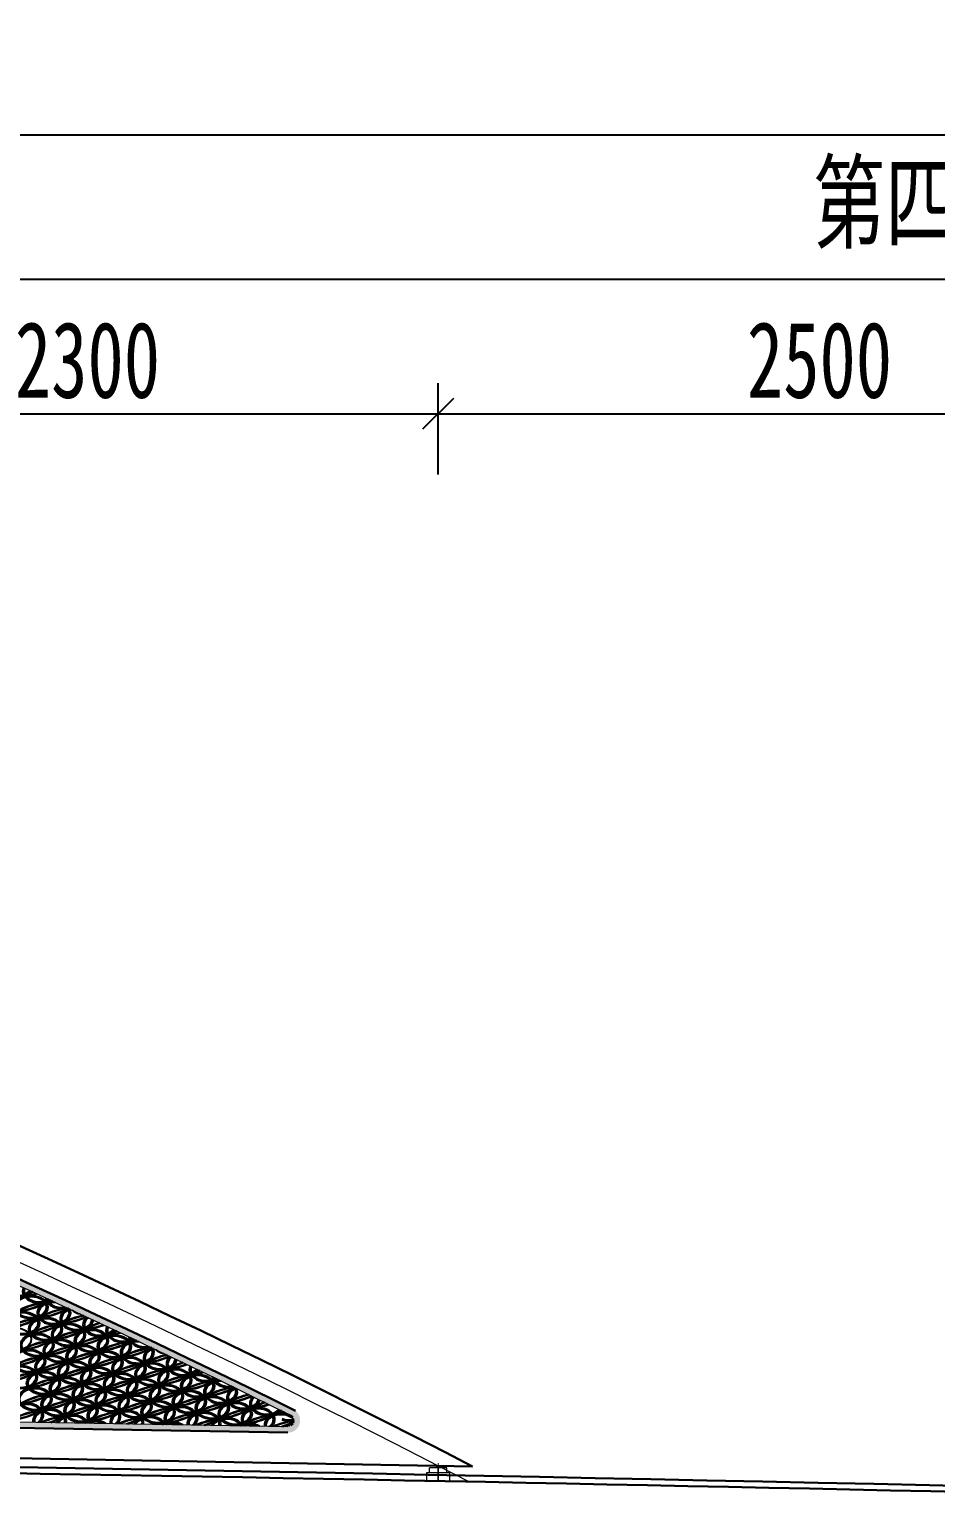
# Model space of a CAD drawing. Header units: millimetres. Extents: x 4628 to 974470, y 12613 to 383573.
# Drawn here: x 694191 to 723891, y 318995 to 367468 of the extents above; entities that cross this region are included whole.
import ezdxf

# ---------------------------------------------------------------- set-up
doc = ezdxf.new("R2010")
doc.units = ezdxf.units.MM
doc.linetypes.add('CENTER', pattern=[2, 1.25, -0.25, 0.25, -0.25])
for name, color, linetype, lineweight in [('文字', 7, 'Continuous', 15), ('标注', 3, 'Continuous', 18), ('桥 中心线', 5, 'CENTER', 15), ('桥 构造粗实', 1, 'Continuous', 30), ('桥 构造细实', 3, 'Continuous', 15)]:
    doc.layers.add(name, color=color, linetype=linetype, lineweight=lineweight)
doc.styles.add('仿宋字', font='', dxfattribs={"width": 0.7})
doc.styles.get('仿宋字').set_extended_font_data('仿宋_GB2312')
doc.dimstyles.new('750', dxfattribs={"dimscale": 0, "dimtxt": 2.5, "dimasz": 1, "dimexe": 1, "dimexo": 1, "dimgap": 0, "dimtad": 0, "dimdec": 0, "dimlfac": 0.1, "dimrnd": 0.1, "dimzin": 12, "dimdsep": 46, "dimtxsty": '仿宋字', "dimblk": 'OBLIQUE', "dimcen": -1, "dimclrd": 256, "dimclre": 256, "dimclrt": 256, "dimadec": 4, "dimazin": 0, "dimtp": 2, "dimtm": 3, "dimtfac": 0.5, "dimtdec": 0, "dimtmove": 2, "dimatfit": 3, "dimldrblk": 'OBLIQUE', "dimfxl": 3, "dimfxlon": 1, "dimtvp": 0.7, "dimtolj": 1, "dimtzin": 12, "dimarcsym": 0})

# ---------------------------------------------------------------- blocks, each defined once
blk = doc.blocks.new('_Oblique')
at = {"color": 0, "linetype": 'ByBlock', "lineweight": -2}
blk.add_line((-0.5, -0.5), (0.5, 0.5), dxfattribs=at)
blk = doc.blocks.new('*D83')
at = {"layer": 'Defpoints', "color": 0}
for p in [(707589, 354869), (684589, 313212), (707589, 313088)]:
    blk.add_point(p, dxfattribs=at)
at = {"layer": '标注', "lineweight": -2}
for p, q in [((684589, 352869), (684589, 355869)), ((707589, 352869), (707589, 355869)), ((684589, 354869), (707589, 354869))]:
    blk.add_line(p, q, dxfattribs=at)
at = {"layer": '标注', "lineweight": -2, "xscale": 1000.0000020837, "yscale": 1000.0000020837, "zscale": 1000.0000020837, "rotation": 180}
blk.add_blockref('_Oblique', (684589, 354869), dxfattribs=at)
at = {"layer": '标注', "lineweight": -2, "xscale": 1000.0000020837, "yscale": 1000.0000020837, "zscale": 1000.0000020837}
blk.add_blockref('_Oblique', (707589, 354869), dxfattribs=at)
at = {"layer": '标注', "insert": (696089, 356619), "char_height": 2500, "attachment_point": 5, "style": '仿宋字'}
blk.add_mtext('\\A1;2300', dxfattribs=at)
blk = doc.blocks.new('*D84')
at = {"layer": 'Defpoints', "color": 0}
for p in [(732589, 354869), (707589, 313088), (732589, 312548)]:
    blk.add_point(p, dxfattribs=at)
at = {"layer": '标注', "lineweight": -2}
for p, q in [((707589, 352869), (707589, 355869)), ((732589, 352869), (732589, 355869)), ((707589, 354869), (732589, 354869))]:
    blk.add_line(p, q, dxfattribs=at)
at = {"layer": '标注', "lineweight": -2, "xscale": 1000.0000020837, "yscale": 1000.0000020837, "zscale": 1000.0000020837, "rotation": 180}
blk.add_blockref('_Oblique', (707589, 354869), dxfattribs=at)
at = {"layer": '标注', "lineweight": -2, "xscale": 1000.0000020837, "yscale": 1000.0000020837, "zscale": 1000.0000020837}
blk.add_blockref('_Oblique', (732589, 354869), dxfattribs=at)
at = {"layer": '标注', "insert": (720089, 356619), "char_height": 2500, "attachment_point": 5, "style": '仿宋字'}
blk.add_mtext('\\A1;2500', dxfattribs=at)
blk = doc.blocks.new('*D92')
at = {"layer": 'Defpoints', "color": 0}
for p in [(807589, 359278), (684589, 353369), (807589, 353369)]:
    blk.add_point(p, dxfattribs=at)
at = {"layer": '标注', "lineweight": -2}
for p, q in [((684589, 357278), (684589, 360278)), ((807589, 357278), (807589, 360278)), ((684589, 359278), (807589, 359278))]:
    blk.add_line(p, q, dxfattribs=at)
at = {"layer": '标注', "lineweight": -2, "xscale": 1000.0000020837, "yscale": 1000.0000020837, "zscale": 1000.0000020837, "rotation": 180}
blk.add_blockref('_Oblique', (684589, 359278), dxfattribs=at)
at = {"layer": '标注', "lineweight": -2, "xscale": 1000.0000020837, "yscale": 1000.0000020837, "zscale": 1000.0000020837}
blk.add_blockref('_Oblique', (807589, 359278), dxfattribs=at)
at = {"layer": '标注', "insert": (746089, 361652), "char_height": 2500, "attachment_point": 5, "style": '仿宋字'}
blk.add_mtext('\\A1;第四联 2300+4×2500=12300 预应力混凝土连续梁', dxfattribs=at)
blk = doc.blocks.new('*D93')
at = {"layer": 'Defpoints', "color": 0}
for p in [(807589, 364010), (807589, 357778), (285589, 355869)]:
    blk.add_point(p, dxfattribs=at)
at = {"layer": '标注', "lineweight": -2}
for p, q in [((285589, 362010), (285589, 365010)), ((807589, 362010), (807589, 365010)), ((285589, 364010), (807589, 364010))]:
    blk.add_line(p, q, dxfattribs=at)
at = {"layer": '标注', "lineweight": -2, "xscale": 1000.0000020837, "yscale": 1000.0000020837, "zscale": 1000.0000020837, "rotation": 180}
blk.add_blockref('_Oblique', (285589, 364010), dxfattribs=at)
at = {"layer": '标注', "lineweight": -2, "xscale": 1000.0000020837, "yscale": 1000.0000020837, "zscale": 1000.0000020837}
blk.add_blockref('_Oblique', (807589, 364010), dxfattribs=at)
at = {"layer": '标注', "insert": (546589, 365760), "char_height": 2500, "attachment_point": 5, "style": '仿宋字'}
blk.add_mtext('\\A1;52200', dxfattribs=at)
blk = doc.blocks.new('2121212')
at = {"color": 8}
for centre, major_axis, start_param, end_param in [((9483, 6011), (-550, 0), 5.646741, 8.90134), ((9483, 6011), (-500, 0), 5.641083, 8.906997), ((10234, 5820), (550, 0), 2.841667, 5.417914), ((10234, 5820), (500, 0), 2.870548, 5.388899), ((9961, 5293), (-550, 0), 3.141593, 9.424778), ((9961, 5293), (-500, 0), 3.141593, 9.424778), ((10646, 4265), (-1697, 0), -1.433605, -0.835323), ((10998, 3736), (2505, 0), 1.806196, 2.208061), ((9276, 6322), (-1697, 0), 1.707987, 2.30627), ((8923, 6851), (2505, 0), -1.335396, -0.933532), ((10920, 4791), (-1697, 0), -1.006305, -0.835323), ((11272, 4262), (-2505, 0), -1.052592, -0.933532), ((9197, 7377), (-2505, 0), 1.806196, 1.946834), ((9549, 6848), (-1697, 0), 1.707987, 1.926755), ((10713, 5102), (550, 0), 1.632934, 6.620604), ((10713, 5102), (500, 0), 1.485404, 6.768489), ((10986, 5628), (550, 0), 3.22144, 5.033647), ((10986, 5628), (500, 0), 3.302321, 4.953205), ((11671, 4600), (1697, 0), 2.252785, 2.30627), ((12024, 4071), (-2505, 0), -0.970863, -0.933532), ((9949, 7186), (2505, 0), -1.335396, -1.288737), ((10301, 6657), (-1697, 0), 1.707987, 1.78276), ((9687, 4767), (-550, 0), 3.141593, 9.424778), ((9687, 4767), (-500, 0), 3.141593, 9.424778), ((10372, 3739), (1697, 0), 1.707987, 2.30627), ((10725, 3210), (-2505, 0), -1.335396, -0.933532), ((9002, 5796), (1697, 0), -1.433605, -0.835323), ((8650, 6325), (-2505, 0), 1.806196, 2.208061), ((11398, 4073), (1697, 0), 1.707987, 2.30627), ((11750, 3545), (-2505, 0), -1.335396, -0.933532), ((10027, 6131), (-1697, 0), 1.707987, 2.30627), ((9675, 6659), (-2505, 0), 1.806196, 2.208061), ((11464, 4910), (550, 0), 2.081626, 6.166913), ((11464, 4910), (500, 0), 2.029891, 6.218648), ((12150, 3882), (1697, 0), 1.853968, 2.30627), ((12502, 3353), (-2505, 0), -1.242796, -0.933532), ((10427, 6468), (2505, 0), -1.335396, -1.009834), ((10779, 5939), (-1697, 0), 1.707987, 2.196812), ((11738, 5437), (-550, 0), 6.977284, 7.554441), ((12216, 4719), (-550, 0), 5.584721, 8.940859), ((12216, 4719), (-500, 0), 5.573635, 8.951734), ((9414, 4241), (-550, 0), 3.141593, 9.424778), ((10165, 4049), (-550, 0), 3.141593, 9.424778), ((10165, 4049), (-500, 0), 3.141593, 9.424778), ((11124, 3547), (-1697, 0), -1.433605, -0.835323), ((11476, 3018), (2505, 0), 1.806196, 2.208061), ((9754, 5604), (1697, 0), -1.433605, -0.835323), ((9402, 6133), (-2505, 0), 1.806196, 2.208061), ((11876, 3356), (1697, 0), 1.707987, 2.30627), ((12228, 2827), (-2505, 0), -1.335396, -0.933532), ((10506, 5413), (-1697, 0), 1.707987, 2.30627), ((10153, 5942), (2505, 0), -1.335396, -0.933532), ((11943, 4193), (-550, 0), 3.141593, 9.424778), ((11943, 4193), (-500, 0), 3.141593, 9.424778), ((12901, 3690), (1697, 0), 1.992935, 2.30627), ((13254, 3162), (-2505, 0), -1.150109, -0.933532), ((11179, 6276), (-2505, 0), 1.806196, 2.046488), ((11531, 5747), (1697, 0), -1.433605, -1.068091), ((12694, 4001), (-550, 0), 3.141593, 9.424778), ((12968, 4527), (550, 0), 2.793942, 5.443546), ((12968, 4527), (500, 0), 2.818975, 5.418631), ((13653, 3499), (-1697, 0), -1.019786, -0.835323), ((14005, 2970), (-2505, 0), -1.061814, -0.933532), ((11930, 6085), (-2505, 0), 1.806196, 1.956402), ((12283, 5556), (-1697, 0), 1.707987, 1.940893), ((9892, 3523), (-550, 0), 3.141593, 9.424778), ((10851, 3021), (-1697, 0), -1.433605, -0.835323), ((11203, 2492), (-2505, 0), -1.335396, -0.933532), ((9480, 5078), (-1697, 0), 1.707987, 2.30627), ((9128, 5607), (2505, 0), -1.335396, -0.933532), ((11602, 2829), (-1697, 0), -1.433605, -0.835323), ((11955, 2301), (-2505, 0), -1.335396, -0.933532), ((10232, 4887), (-1697, 0), 1.707987, 2.30627), ((9880, 5415), (-2505, 0), 1.806196, 2.208061), ((12628, 3164), (1697, 0), 1.707987, 2.30627), ((12980, 2635), (-2505, 0), -1.335396, -0.933532), ((11257, 5221), (-1697, 0), 1.707987, 2.30627), ((10905, 5750), (2505, 0), -1.335396, -0.933532), ((12694, 4001), (-500, 0), 3.141593, 9.424778), ((13379, 2973), (1697, 0), 1.707987, 2.30627), ((13732, 2444), (-2505, 0), -1.335396, -0.933532), ((12009, 5030), (-1697, 0), 1.707987, 2.30627), ((11657, 5558), (-2505, 0), 1.806196, 2.208061), ((13446, 3810), (550, 0), 1.595266, 6.637094), ((13446, 3810), (500, 0), 1.437328, 6.795032), ((14131, 2781), (1697, 0), 1.707987, 2.30627), ((14483, 2252), (-2505, 0), -1.335396, -0.933532), ((12761, 4838), (-1697, 0), 1.707987, 2.30627), ((12409, 5367), (-2505, 0), 1.806196, 2.208061), ((13720, 4336), (550, 0), 3.184972, 5.047388), ((13720, 4336), (500, 0), 3.261622, 4.970738), ((14405, 3307), (1697, 0), 2.244477, 2.30627), ((14757, 2778), (-2505, 0), -0.976605, -0.933532), ((12682, 5893), (-2505, 0), 1.806196, 1.859495), ((13034, 5364), (-1697, 0), 1.707987, 1.793031), ((14198, 3618), (-550, 0), 5.211624, 9.296659), ((14198, 3618), (-500, 0), 5.159428, 9.348428), ((14471, 4144), (-550, 0), 6.949777, 7.557745), ((10577, 2495), (1697, 0), 1.707987, 2.30627), ((10929, 1966), (-2505, 0), -1.335396, -0.933532), ((9207, 4552), (-1697, 0), 1.707987, 2.30627), ((8854, 5081), (2505, 0), -1.335396, -0.933532), ((10644, 3332), (-550, 0), 3.141593, 9.424778), ((10644, 3332), (-500, 0), 3.141593, 9.424778), ((11329, 2303), (1697, 0), 1.707987, 2.30627), ((11681, 1774), (-2505, 0), -1.335396, -0.933532), ((9958, 4360), (-1697, 0), 1.707987, 2.30627), ((9606, 4889), (2505, 0), -1.335396, -0.933532), ((12354, 2638), (1697, 0), 1.707987, 2.30627), ((12706, 2109), (-2505, 0), -1.335396, -0.933532), ((10984, 4695), (1697, 0), -1.433605, -0.835323), ((10631, 5224), (-2505, 0), 1.806196, 2.208061), ((12421, 3475), (-500, 0), 3.141593, 9.424778), ((13106, 2446), (1697, 0), 1.707987, 2.30627), ((13458, 1918), (-2505, 0), -1.335396, -0.933532), ((11735, 4503), (-1697, 0), 1.707987, 2.30627), ((11383, 5032), (2505, 0), -1.335396, -0.933532), ((13172, 3283), (-550, 0), 3.141593, 9.424778), ((13172, 3283), (-500, 0), 3.141593, 9.424778), ((13858, 2255), (-1697, 0), -1.433605, -0.835323), ((14210, 1726), (-2505, 0), -1.335396, -0.933532), ((12487, 4312), (-1697, 0), 1.707987, 2.30627), ((12135, 4841), (-2505, 0), 1.806196, 2.208061), ((14883, 2589), (1697, 0), 1.854662, 2.30627), ((15235, 2061), (-2505, 0), -1.242203, -0.933532), ((13160, 5175), (2505, 0), -1.335396, -1.010764), ((13513, 4647), (1697, 0), -1.433605, -0.946242), ((14950, 3427), (-550, 0), 5.589557, 8.914246), ((14950, 3427), (-500, 0), 5.580185, 8.923645), ((15635, 2398), (-1697, 0), -1.143344, -0.835323), ((15987, 1869), (-2505, 0), -1.146396, -0.933532), ((13912, 4984), (2505, 0), -1.335396, -1.099221), ((14264, 4455), (1697, 0), -1.433605, -1.074302), ((9618, 2997), (-550, 0), 3.141593, 9.424778), ((9618, 2997), (-500, 0), 3.141593, 9.424778), ((10303, 1968), (-1697, 0), -1.433605, -0.835323), ((10656, 1440), (-2505, 0), -1.335396, -0.933532), ((8933, 4026), (-1697, 0), 1.707987, 2.30627), ((8581, 4554), (-2505, 0), 1.806196, 2.208061), ((10370, 2805), (-550, 0), 3.141593, 9.424778), ((11055, 1777), (1697, 0), 1.707987, 2.30627), ((11407, 1248), (2505, 0), 1.806196, 2.208061), ((9685, 3834), (-1697, 0), 1.707987, 2.30627), ((9332, 4363), (2505, 0), -1.335396, -0.933532), ((11122, 2614), (-550, 0), 3.141593, 9.424778), ((11122, 2614), (-500, 0), 3.141593, 9.424778), ((12080, 2112), (-1697, 0), -1.433605, -0.835323), ((12433, 1583), (-2505, 0), -1.335396, -0.933532), ((10710, 4169), (-1697, 0), 1.707987, 2.30627), ((10358, 4698), (2505, 0), -1.335396, -0.933532), ((12147, 2949), (-550, 0), 3.141593, 9.424778), ((12832, 1920), (1697, 0), 1.707987, 2.30627), ((13184, 1391), (-2505, 0), -1.335396, -0.933532), ((11462, 3977), (1697, 0), -1.433605, -0.835323), ((11110, 4506), (2505, 0), -1.335396, -0.933532), ((12899, 2757), (-550, 0), 3.141593, 9.424778), ((12899, 2757), (-500, 0), 3.141593, 9.424778), ((14609, 2063), (-1697, 0), -1.433605, -0.835323), ((14962, 1534), (-2505, 0), -1.335396, -0.933532), ((13239, 4120), (-1697, 0), 1.707987, 2.30627), ((12887, 4649), (-2505, 0), 1.806196, 2.208061), ((14676, 2900), (-550, 0), 3.141593, 9.424778), ((14676, 2900), (-500, 0), 3.141593, 9.424778), ((15361, 1872), (1697, 0), 1.707987, 2.30627), ((15713, 1343), (-2505, 0), -1.335396, -0.933532), ((13991, 3929), (-1697, 0), 1.707987, 2.30627), ((13638, 4458), (-2505, 0), 1.806196, 2.208061), ((15428, 2709), (-550, 0), 3.141593, 9.424778), ((15428, 2709), (-500, 0), 3.141593, 9.424778), ((15701, 3235), (550, 0), 2.814479, 5.401477), ((15701, 3235), (500, 0), 2.84304, 5.373306), ((16386, 2206), (1697, 0), 2.131739, 2.30627), ((16739, 1678), (2505, 0), 2.086768, 2.208061), ((14664, 4792), (2505, 0), -1.335396, -1.193338), ((15016, 4264), (1697, 0), -1.433605, -1.21312), ((16453, 3043), (-550, 0), 6.374346, 8.118426), ((16453, 3043), (500, 0), 3.319436, 4.889616), ((17138, 2015), (1697, 0), 2.258324, 2.30627), ((17490, 1486), (-2505, 0), -0.966917, -0.933532), ((15416, 4601), (2505, 0), -1.335396, -1.294045), ((15768, 4072), (-1697, 0), 1.707987, 1.774134), ((10096, 2279), (-550, 0), 3.141593, 9.424778), ((10096, 2279), (-500, 0), 3.141593, 9.424778), ((10781, 1251), (1697, 0), 1.707987, 2.30627), ((11134, 722), (-2505, 0), -1.335396, -0.933532), ((9411, 3308), (-1697, 0), 1.707987, 2.30627), ((9059, 3837), (-2505, 0), 1.806196, 2.208061), ((10848, 2088), (-550, 0), 3.141593, 9.424778), ((11807, 1585), (1697, 0), 1.707987, 2.30627), ((12159, 1057), (-2505, 0), -1.335396, -0.933532), ((10436, 3643), (1697, 0), -1.433605, -0.835323), ((10084, 4171), (2505, 0), -1.335396, -0.933532), ((12559, 1394), (-1697, 0), -1.433605, -0.835323), ((12911, 865), (-2505, 0), -1.335396, -0.933532), ((11188, 3451), (1697, 0), -1.433605, -0.835323), ((10836, 3980), (-2505, 0), 1.806196, 2.208061), ((13584, 1729), (1697, 0), 1.707987, 2.30627), ((13936, 1200), (-2505, 0), -1.335396, -0.933532), ((12214, 3786), (-1697, 0), 1.707987, 2.30627), ((11861, 4315), (-2505, 0), 1.806196, 2.208061), ((13377, 2039), (-550, 0), 3.141593, 9.424778), ((14336, 1537), (1697, 0), 1.707987, 2.30627), ((14688, 1008), (-2505, 0), -1.335396, -0.933532), ((12965, 3594), (-1697, 0), 1.707987, 2.30627), ((12613, 4123), (-2505, 0), 1.806196, 2.208061), ((15087, 1345), (-1697, 0), -1.433605, -0.835323), ((15440, 817), (-2505, 0), -1.335396, -0.933532), ((13717, 3403), (-1697, 0), 1.707987, 2.30627), ((13365, 3931), (-2505, 0), 1.806196, 2.208061), ((15154, 2183), (-550, 0), 3.141593, 9.424778), ((15154, 2183), (-500, 0), 3.141593, 9.424778), ((16113, 1680), (-1697, 0), -1.433605, -0.835323), ((16465, 1151), (-2505, 0), -1.335396, -0.933532), ((14742, 3737), (-1697, 0), 1.707987, 2.30627), ((14390, 4266), (2505, 0), -1.335396, -0.933532), ((16179, 2517), (550, 0), 1.665209, 6.543211), ((16179, 2517), (500, 0), 1.537076, 6.671345), ((16865, 1489), (1697, 0), 1.718869, 2.30627), ((17217, 960), (2505, 0), 1.812907, 2.208061), ((15142, 4075), (2505, 0), -1.335396, -0.938843), ((15494, 3546), (1697, 0), -1.433605, -0.842949), ((16931, 2326), (550, 0), 2.132259, 6.071749), ((16931, 2326), (500, 0), 2.089442, 6.11451), ((17616, 1297), (1697, 0), 1.881967, 2.30627), ((9823, 1753), (-550, 0), 8.775421, 13.165506), ((9823, 1753), (-500, 0), 8.701343, 13.239583), ((10574, 1562), (-550, 0), 9.277889, 12.663038), ((11533, 1059), (1697, 0), 1.707987, 2.30627), ((11886, 530), (-2505, 0), -1.335396, -0.933532), ((10163, 3116), (-1697, 0), 1.707987, 2.30627), ((9811, 3645), (2505, 0), -1.335396, -0.933532), ((11600, 1896), (-550, 0), 3.141593, 9.424778), ((11600, 1896), (-500, 0), 3.141593, 9.424778), ((12285, 868), (-1697, 0), -1.433605, -0.835323), ((12637, 339), (2505, 0), 1.806196, 2.208061), ((10915, 2925), (-1697, 0), 1.707987, 2.30627), ((10562, 3454), (2505, 0), -1.335396, -0.933532), ((12352, 1705), (550, 0), 5.646269, 10.011473), ((12352, 1705), (500, 0), 5.574226, 10.083516), ((13310, 1202), (1697, 0), 1.707987, 2.30627), ((13663, 674), (-2505, 0), -1.335396, -0.933532), ((11940, 3259), (1697, 0), -1.433605, -0.835323), ((11588, 3788), (2505, 0), -1.335396, -0.933532), ((13377, 2039), (-500, 0), 3.141593, 9.424778), ((14062, 1011), (1697, 0), 1.707987, 2.30627), ((14414, 482), (-2505, 0), -1.335396, -0.933532), ((12692, 3068), (-1697, 0), 1.707987, 2.30627), ((12339, 3597), (2505, 0), -1.335396, -0.933532), ((14129, 1848), (-550, 0), 3.141593, 9.424778), ((14129, 1848), (-500, 0), 3.141593, 9.424778), ((14814, 819), (1697, 0), 1.707987, 2.30627), ((15166, 290), (-2505, 0), -1.335396, -0.933532), ((13443, 2876), (-1697, 0), 1.707987, 2.30627), ((13091, 3405), (-2505, 0), 1.806196, 2.208061), ((14880, 1656), (550, 0), 5.658603, 9.999139), ((14880, 1656), (500, 0), 5.588532, 10.06921), ((15839, 1154), (1697, 0), 1.707987, 2.30627), ((16192, 625), (-2505, 0), -1.335396, -0.933532), ((14469, 3211), (-1697, 0), 1.707987, 2.30627), ((14117, 3740), (2505, 0), -1.335396, -0.933532), ((15906, 1991), (-550, 0), 3.141593, 9.424778), ((15906, 1991), (-500, 0), 3.141593, 9.424778), ((16591, 962), (-1697, 0), -1.433605, -0.835323), ((16943, 434), (-2505, 0), -1.335396, -0.933532), ((15221, 3020), (-1697, 0), 1.707987, 2.30627), ((14868, 3548), (-2505, 0), 1.806196, 2.208061), ((16658, 1799), (-550, 0), 3.141593, 9.424778), ((17343, 771), (1697, 0), 1.707987, 2.30627), ((17695, 242), (2505, 0), 1.806196, 2.208061), ((15972, 2828), (1697, 0), -1.433605, -0.835323), ((15620, 3357), (2505, 0), -1.335396, -0.933532), ((17969, 768), (-2505, 0), -1.224123, -0.933532), ((15894, 3883), (2505, 0), -1.335396, -1.027178), ((16246, 3354), (-1697, 0), 1.707987, 2.171567), ((17409, 1608), (-550, 0), 8.812426, 13.128501), ((17409, 1608), (500, 0), 5.602678, 10.055063), ((17683, 2134), (-550, 0), 5.659241, 8.823306), ((17683, 2134), (500, 0), 2.516467, 5.683171), ((18368, 1106), (-1697, 0), -1.113445, -0.835323), ((18720, 577), (-2505, 0), -1.125897, -0.933532), ((16645, 3692), (-2505, 0), 1.806196, 2.021644), ((16998, 3163), (-1697, 0), 1.707987, 2.036865), ((10508, 724), (1697, 0), 1.707987, 2.30627), ((10860, 196), (-2505, 0), -1.335396, -0.933532), ((9137, 2782), (1697, 0), -1.433605, -0.835323), ((8785, 3310), (-2505, 0), 1.806196, 2.208061), ((10574, 1562), (500, 0), 6.124048, 9.533693), ((11260, 533), (-1697, 0), -1.433605, -0.980029), ((11612, 4), (-2505, 0), -1.335396, -1.042477), ((9537, 3119), (-2505, 0), 1.987294, 2.208061), ((9889, 2590), (-1697, 0), 2.007995, 2.30627), ((11326, 1370), (-550, 0), 3.465027, 5.909529), ((11326, 1370), (500, 0), 0.360024, 2.731347), ((12011, 341), (1697, 0), 1.707987, 1.805804), ((12364, -187), (-2505, 0), -1.335396, -1.286047), ((10289, 2927), (2505, 0), -0.956444, -0.933532), ((10641, 2399), (-1697, 0), 2.27605, 2.30627), ((12078, 1178), (-550, 0), 4.051381, 5.323175), ((12078, 1178), (-500, 0), 4.202961, 5.171595), ((13037, 676), (-1697, 0), -1.433605, -0.835323), ((13389, 147), (-2505, 0), -1.335396, -0.933532), ((11666, 2733), (-1697, 0), 1.707987, 2.30627), ((11314, 3262), (-2505, 0), 1.806196, 2.208061), ((13103, 1513), (550, 0), 6.146505, 9.511236), ((13103, 1513), (500, 0), 6.135295, 9.522447), ((13789, 485), (1697, 0), 1.707987, 2.155851), ((14141, -44), (-2505, 0), -1.335396, -1.046727), ((12066, 3071), (-2505, 0), 1.992474, 2.208061), ((12418, 2542), (1697, 0), -1.126282, -0.835323), ((13855, 1322), (550, 0), 0.334244, 2.757127), ((13855, 1322), (-500, 0), 3.513682, 5.860875), ((14540, 293), (1697, 0), 1.707987, 1.792701), ((14893, -236), (-2505, 0), -1.335396, -1.293432), ((12818, 2879), (2505, 0), -0.952723, -0.933532), ((13170, 2350), (-1697, 0), 2.280963, 2.30627), ((14607, 1130), (-550, 0), 4.068657, 5.305899), ((14607, 1130), (-500, 0), 4.227491, 5.147065), ((15566, 628), (1697, 0), 1.707987, 2.30627), ((15918, 99), (-2505, 0), -1.335396, -0.933532), ((14195, 2685), (-1697, 0), 1.707987, 2.30627), ((13843, 3214), (-2505, 0), 1.806196, 2.208061), ((15632, 1465), (-550, 0), 9.298295, 12.642631), ((15632, 1465), (-500, 0), 9.288118, 12.652809), ((16317, 436), (1697, 0), 1.707987, 2.150091), ((16670, -93), (-2505, 0), -1.335396, -1.051007), ((14595, 3022), (2505, 0), -1.143994, -0.933532), ((14947, 2493), (1697, 0), -1.11907, -0.835323), ((16384, 1273), (-550, 0), 3.486691, 5.887865), ((16384, 1273), (-500, 0), 3.525808, 5.848748), ((17136, 1082), (550, 0), 0.944771, 2.1466), ((18095, 579), (1697, 0), 1.707987, 2.30627), ((18447, 51), (-2505, 0), -1.335396, -0.933532), ((16724, 2637), (-1697, 0), 1.707987, 2.30627), ((16372, 3165), (2505, 0), -1.335396, -0.933532), ((18161, 1416), (550, 0), 7.053656, 9.490852), ((18161, 1416), (500, 0), 6.840521, 9.5), ((18846, 388), (1697, 0), 1.724664, 2.144282), ((19199, -141), (-2505, 0), -1.323819, -1.055317), ((19120, 914), (-1697, 0), -0.977708, -0.835323), ((19472, 385), (-2505, 0), -1.032468, -0.933532), ((17397, 3500), (-2505, 0), 1.806196, 1.923192), ((17749, 2971), (1697, 0), -1.433605, -1.251041), ((17124, 2974), (-2505, 0), 2.00267, 2.193569), ((18435, 1943), (550, 0), 4.24725, 4.992629), ((18435, 1943), (500, 0), 4.213432, 5.016485), ((17476, 2445), (-1697, 0), 2.029636, 2.282781), ((18913, 1225), (550, 0), 2.216829, 2.730916), ((18913, 1225), (500, 0), 2.367512, 2.615455), ((17069, 245), (-1697, 0), -1.433605, -1.362714), ((17421, -284), (-2505, 0), -1.335396, -1.300997), ((15346, 2831), (2505, 0), -0.94902, -0.933532), ((15699, 2302), (1697, 0), -0.855743, -0.835323), ((17136, 1082), (500, 0), 1.111709, 1.979662)]:
    blk.add_ellipse(centre, major_axis=major_axis, ratio=0.7, start_param=start_param, end_param=end_param, dxfattribs=at)
for centre, major_axis in [((10439, 4576), (550, 0)), ((10439, 4576), (500, 0)), ((11191, 4384), (550, 0)), ((11191, 4384), (500, 0)), ((9892, 3523), (500, 0)), ((10917, 3858), (550, 0)), ((10917, 3858), (500, 0)), ((11669, 3666), (550, 0)), ((11669, 3666), (500, 0)), ((11395, 3140), (550, 0)), ((11395, 3140), (500, 0)), ((12421, 3475), (550, 0)), ((13924, 3092), (550, 0)), ((13924, 3092), (500, 0)), ((10370, 2805), (500, 0)), ((12147, 2949), (500, 0)), ((13651, 2566), (550, 0)), ((13651, 2566), (500, 0)), ((10848, 2088), (500, 0)), ((11873, 2422), (550, 0)), ((11873, 2422), (500, 0)), ((12625, 2231), (550, 0)), ((12625, 2231), (500, 0)), ((14402, 2374), (550, 0)), ((14402, 2374), (500, 0)), ((16658, 1799), (500, 0))]:
    blk.add_ellipse(centre, major_axis=major_axis, ratio=0.7, dxfattribs=at)

msp = doc.modelspace()

# ---------------------------------------------------------------- hatches: boundary and pattern name
h = msp.add_hatch(color=8)
h.paths.add_polyline_path([(681400.2, 331875.2), (680401.8, 332279.6), (679403.5, 332679.9), (678405.1, 333076.2), (677406.8, 333468.3), (676408.4, 333856.3), (675410.1, 334240.2), (674411.8, 334619.9), (673413.5, 334995.6), (672415.2, 335367.2), (671416.9, 335734.6), (670418.6, 336098), (669420.3, 336457.2), (668422, 336812.3), (667423.7, 337163.4), (666425.5, 337510.3), (665427.2, 337853.1), (664429, 338191.8), (663430.7, 338526.4), (662432.5, 338856.9), (661434.2, 339183.2), (660436, 339505.5), (659437.8, 339823.7), (658439.6, 340137.7), (657441.4, 340447.7), (656443.2, 340753.5), (655445, 341055.3), (654446.8, 341352.9), (653448.6, 341646.4), (652450.4, 341935.8), (651452.2, 342221.1), (650454.1, 342502.3), (649455.9, 342779.4), (648457.8, 343052.4), (647459.6, 343321.3), (646461.5, 343586.1), (645463.3, 343846.7), (644465.2, 344103.3), (643467.1, 344355.7), (642468.9, 344604.1), (641470.8, 344848.3), (640472.7, 345088.5), (639474.6, 345324.5), (638476.5, 345556.4), (637478.4, 345784.2), (636480.3, 346007.9), (635482.2, 346227.5), (634484.2, 346443), (633486.1, 346654.4), (632488, 346861.7), (631490, 347064.9), (630491.9, 347264), (629493.8, 347458.9), (628495.8, 347649.8), (627497.7, 347836.6), (626499.7, 348019.2), (625501.7, 348197.8), (625458.9, 348205.2, 0.9565873), (625286.5, 347424.8), (625588.7, 347343.9), (626588.7, 347069.5), (627588.7, 346788.6), (628588.7, 346501.2), (629588.7, 346207.3), (630588.7, 345906.9), (631588.7, 345600.1), (632588.7, 345286.7), (633588.7, 344966.9), (634588.7, 344640.6), (635588.7, 344307.8), (636588.7, 343968.5), (637588.7, 343622.7), (638588.7, 343270.5), (639588.7, 342911.7), (640588.7, 342546.5), (641588.7, 342174.8), (642588.7, 341796.7), (643588.7, 341412), (644588.7, 341020.9), (645588.7, 340623.3), (646588.7, 340219.2), (647588.7, 339808.6), (648588.7, 339391.6), (649588.7, 338968), (650588.7, 338538), (651588.7, 338101.6), (652588.7, 337658.6), (653588.7, 337209.2), (654588.7, 336753.3), (655588.7, 336290.9), (656588.7, 335822.1), (657588.7, 335346.8), (658588.7, 334865), (659588.7, 334376.7), (660588.7, 333882), (661588.7, 333380.8), (662588.7, 332873.1), (663588.7, 332359), (664588.7, 331838.3), (665588.7, 331311.3), (666588.7, 330777.7), (667588.7, 330237.7), (668588.7, 329691.2), (669588.7, 329138.2), (670588.7, 328578.8), (671588.7, 328012.9), (672588.7, 327440.5), (673588.7, 326861.7), (674588.7, 326276.4), (675588.7, 325684.6), (676588.7, 325086.4), (677588.7, 324481.7), (678588.7, 323870.6), (679588.7, 323252.9), (680588.7, 322628.8), (681588.7, 321998.3), (681878.2, 321813.9), (702655.8, 321448.6, 0.7232141), (702906.3, 322165.8), (702367.4, 322432.9), (701368.9, 322923.6), (700370.4, 323410.2), (699371.9, 323892.8), (698373.4, 324371.2), (697375, 324845.4), (696376.5, 325315.6), (695378, 325781.7), (694379.5, 326243.7), (693381.1, 326701.5), (692382.6, 327155.2), (691384.2, 327604.9), (690385.8, 328050.4), (689387.3, 328491.8), (688388.9, 328929.1), (687390.5, 329362.3), (686392.1, 329791.4), (685393.7, 330216.4), (684395.3, 330637.2), (683396.9, 331054), (682398.6, 331466.7)])
h.paths.add_polyline_path([(681324.8, 331690), (682322.5, 331281.7), (683320.2, 330869.3), (684317.9, 330452.8), (685315.7, 330032.2), (686313.5, 329607.5), (687311.2, 329178.7), (688309, 328745.8), (689306.8, 328308.8), (690304.6, 327867.6), (691302.4, 327422.4), (692300.2, 326973), (693298, 326519.6), (694295.9, 326062), (695293.7, 325600.3), (696291.6, 325134.5), (697289.4, 324664.6), (698287.3, 324190.6), (699285.2, 323712.5), (700283.1, 323230.3), (701281, 322744), (702278.9, 322253.5), (702797, 321996.8, -0.692809), (702659.3, 321648.6), (681938.1, 322012.9), (681695.8, 322167.2), (680695, 322798.3), (679694.2, 323422.8), (678693.4, 324041), (677692.6, 324652.6), (676691.8, 325257.8), (675691, 325856.5), (674690.2, 326448.8), (673689.3, 327034.6), (672688.5, 327613.9), (671687.7, 328186.7), (670686.8, 328753.1), (669685.9, 329313), (668685.1, 329866.5), (667684.2, 330413.4), (666683.3, 330953.9), (665682.4, 331488), (664681.5, 332015.5), (663680.6, 332536.6), (662679.7, 333051.2), (661678.8, 333559.3), (660677.9, 334061), (659676.9, 334556.2), (658676, 335044.9), (657675.1, 335527.2), (656674.1, 336002.9), (655673.1, 336472.2), (654672.2, 336935.1), (653671.2, 337391.4), (652670.2, 337841.3), (651669.2, 338284.6), (650668.2, 338721.6), (649667.2, 339152), (648666.2, 339575.9), (647665.2, 339993.4), (646664.2, 340404.4), (645663.1, 340808.9), (644662.1, 341206.9), (643661.1, 341598.5), (642660, 341983.5), (641658.9, 342362.1), (640657.9, 342734.2), (639656.8, 343099.8), (638655.7, 343458.9), (637654.6, 343811.5), (636653.5, 344157.7), (635652.4, 344497.3), (634651.3, 344830.5), (633650.2, 345157.2), (632649.1, 345477.4), (631648, 345791.1), (630646.8, 346098.3), (629645.7, 346399), (628644.5, 346693.2), (627643.4, 346980.9), (626642.2, 347262.2), (625641.1, 347536.9), (625338.3, 347618, -0.9565873), (625424.5, 348008.2), (625466.8, 348000.8), (626464.1, 347822.4), (627461.3, 347639.9), (628458.6, 347453.3), (629455.9, 347262.6), (630453.2, 347067.8), (631450.4, 346868.8), (632447.7, 346665.8), (633445, 346458.7), (634442.3, 346247.5), (635439.6, 346032.1), (636437, 345812.7), (637434.3, 345589.2), (638431.6, 345361.5), (639429, 345129.8), (640426.3, 344893.9), (641423.7, 344654), (642421, 344409.9), (643418.4, 344161.7), (644415.8, 343909.5), (645413.2, 343653.1), (646410.6, 343392.6), (647408, 343128.1), (648405.4, 342859.4), (649402.8, 342586.6), (650400.2, 342309.7), (651397.6, 342028.7), (652395.1, 341743.6), (653392.5, 341454.4), (654390, 341161.1), (655387.4, 340863.7), (656384.9, 340562.2), (657382.4, 340256.6), (658379.9, 339946.8), (659377.4, 339633), (660374.9, 339315.1), (661372.4, 338993), (662370, 338666.9), (663367.5, 338336.6), (664365, 338002.3), (665362.6, 337663.8), (666360.2, 337321.2), (667357.7, 336974.6), (668355.3, 336623.8), (669352.9, 336268.9), (670350.5, 335909.9), (671348.1, 335546.8), (672345.7, 335179.6), (673343.4, 334808.3), (674341, 334432.9), (675338.7, 334053.4), (676336.3, 333669.7), (677334, 333282), (678331.7, 332890.1), (679329.4, 332494.2), (680327.1, 332094.1)], flags=16)

# ---------------------------------------------------------------- linework, layer by layer
at = {"layer": '文字'}
msp.add_line((707588.7, 319861.9), (707588.7, 320361.9), dxfattribs=at)
at = {"layer": '桥 中心线', "color": 5, "ltscale": 5}
msp.add_line((707588.7, 320448.6), (707588.7, 319839.5), dxfattribs=at)
at = {"layer": '桥 中心线', "color": 8, "ltscale": 3000}
msp.add_lwpolyline([(693588.7, 327156.4), (694588.7, 326697.8), (695588.7, 326235.1), (696588.7, 325768.3), (697588.7, 325297.4), (698588.7, 324822.4), (699588.7, 324343.3), (700588.7, 323860.1), (701588.7, 323372.7), (702588.7, 322881.3), (703588.7, 322385.7), (704588.7, 321886), (705588.7, 321382.2), (706588.7, 320874.3), (707588.7, 320362.3), (708588.7, 319846.1), (708596.4, 319842.1)], dxfattribs=at)
at = {"layer": '桥 构造粗实', "color": 252, "lineweight": 15}
msp.add_line((681938.1, 322012.9), (702659.3, 321648.6), dxfattribs=at)
at = {"layer": '桥 构造粗实'}
for p, q in [((681878.2, 321813.9), (702655.8, 321448.6)), ((683483.2, 320785.7), (708718.2, 320342))]:
    msp.add_line(p, q, dxfattribs=at)
for points in [[(693796.4, 327611.2), (694797.9, 327151.9), (695799.4, 326688.6), (696801, 326221.1), (697802.5, 325749.4), (698804, 325273.7), (699805.5, 324793.9), (700807, 324309.9), (701808.5, 323821.8), (702810, 323329.6), (703811.5, 322833.3), (704813, 322332.9), (705814.4, 321828.4), (706815.9, 321319.7), (707817.3, 320807), (708718.2, 320342)], [(693381.1, 326701.5), (694379.5, 326243.7), (695378, 325781.7), (696376.5, 325315.6), (697375, 324845.4), (698373.4, 324371.2), (699371.9, 323892.8), (700370.4, 323410.2), (701368.9, 322923.6), (702367.4, 322432.9), (702906.3, 322165.8)]]:
    msp.add_lwpolyline(points, dxfattribs=at)
at = {"layer": '桥 构造粗实', "color": 252, "lineweight": 15}
msp.add_lwpolyline([(693298, 326519.6), (694295.9, 326062), (695293.7, 325600.3), (696291.6, 325134.5), (697289.4, 324664.6), (698287.3, 324190.6), (699285.2, 323712.5), (700283.1, 323230.3), (701281, 322744), (702278.9, 322253.5), (702797, 321996.8)], dxfattribs=at)
at = {"layer": '桥 构造粗实'}
for points in [[(281269.9, 317283.5), (370623, 319499.5, -0.0054488), (507575.2, 321402.9), (507589.9, 321402.9, -0.0032499), (650584.1, 320902.5), (650614.4, 320902.2, -0.004873), (767540.5, 318593.1), (822266.4, 316978.7, 0.0000105), (822716.4, 316965.4)], [(682588.7, 320297.2, -0.0035406), (767540.5, 318393.1), (822266.4, 316778.7, 0.0000105), (822716.4, 316765.4, 0.0000105)]]:
    msp.add_lwpolyline(points, format="xyb", dxfattribs=at)
at = {"layer": '桥 构造细实'}
for p, q in [((707975, 320128.4), (707202.5, 320128.4)), ((707975, 320128.4), (707202.5, 320128.4)), ((707975, 320128.4), (707202.5, 320128.4)), ((707975, 320128.4), (707202.5, 320128.4)), ((707202.5, 320128.4), (707202.5, 319861.9)), ((707306.7, 320128.4), (707306.7, 320288.9)), ((707306.7, 320128.4), (707306.7, 320288.9)), ((707306.7, 320128.4), (707306.7, 320288.9)), ((707306.7, 320128.4), (707306.7, 320288.9)), ((707306.7, 320128.4), (707306.7, 320288.9)), ((707306.7, 320128.4), (707306.7, 320288.9)), ((707870.7, 320288.9), (707306.7, 320288.9)), ((707870.7, 320128.4), (707870.7, 320288.9)), ((707870.7, 320128.4), (707870.7, 320288.9)), ((707870.7, 320128.4), (707870.7, 320288.9)), ((707870.7, 320128.4), (707870.7, 320288.9)), ((707870.7, 320128.4), (707870.7, 320288.9)), ((707870.7, 320128.4), (707870.7, 320288.9)), ((707870.7, 320128.4), (707870.7, 320288.9)), ((707870.7, 320128.4), (707870.7, 320288.9)), ((707975, 319861.9), (707975, 320128.4)), ((707975, 319861.9), (707975, 320128.4)), ((707975, 319861.9), (707975, 320128.4)), ((707975, 319861.9), (707975, 320128.4)), ((707975, 319861.9), (707202.5, 319861.9)), ((707975, 319861.9), (707202.5, 319861.9)), ((707975, 319861.9), (707202.5, 319861.9)), ((707975, 319861.9), (707202.5, 319861.9))]:
    msp.add_line(p, q, dxfattribs=at)

# ---------------------------------------------------------------- block references
msp.add_blockref('2121212', (684275.9, 320271.1))

# ---------------------------------------------------------------- dimensions: what is measured, and where the dimension line sits
at = {"layer": '标注'}
dim = msp.add_linear_dim(base=(807588.7, 359277.8), p1=(684588.7, 353368.6), p2=(807588.7, 353368.6), text='第四联 2300+4×2500=<> 预应力混凝土连续梁', dimstyle='750', override={"dimscale": 1000.000002, "dimfxl": 2}, dxfattribs=at)
dim.commit()
dim.dimension.update_dxf_attribs({"geometry": '*D92', "text_midpoint": (746088.7, 361652.1)})
for base, p1, p2, picture, middle in [((807588.7, 364010.5), (285588.7, 355868.6), (807588.7, 357777.8), '*D93', (546588.7, 365760.5)), ((707588.7, 354868.6), (684588.7, 313212.1), (707588.7, 313087.6), '*D83', (696088.7, 356618.6)), ((732588.7, 354868.6), (707588.7, 313087.6), (732588.7, 312548), '*D84', (720088.7, 356618.6))]:
    dim = msp.add_linear_dim(base=base, p1=p1, p2=p2, dimstyle='750', override={"dimscale": 1000.000002, "dimfxl": 2}, dxfattribs=at)
    dim.commit()
    dim.dimension.update_dxf_attribs({"geometry": picture, "text_midpoint": middle})

doc.saveas('drawing.dxf')
